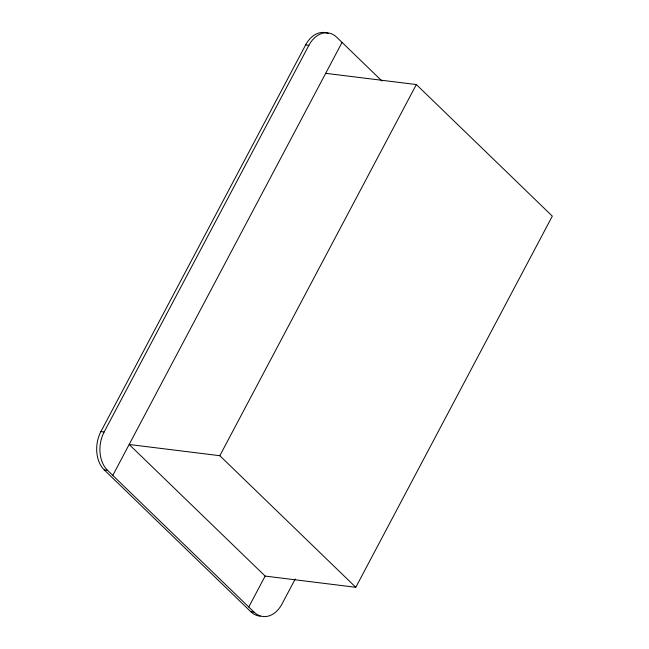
<?xml version="1.0" encoding="UTF-8"?>
<svg xmlns="http://www.w3.org/2000/svg" width="649" height="649" viewBox="0 0 649 649"><rect width="100%" height="100%" fill="white"/><g stroke="black" fill="none" stroke-linecap="round" stroke-linejoin="round"><path stroke-width="0.97" d="M260.249 616.152A27.826 19.778 -82.9 0 1 250.757 611.666L104.319 469.957A27.826 19.778 -82.9 0 1 100.911 431.577L305.622 44.951A27.826 19.778 -82.9 0 1 328.305 33.44M295.238 578.989L281.966 604.049A27.826 19.778 -82.9 0 1 253.994 612.064L107.556 470.355A27.826 19.778 -82.9 0 1 104.148 431.974L308.859 45.349A27.826 19.778 -82.9 0 1 336.831 37.334L382.058 81.101M112.788 475.417L342.064 42.396M219.824 455.712L416.342 84.548L552.323 216.133L355.798 587.296L265.141 576.077L129.167 444.492L219.824 455.712L355.798 587.296M248.77 607.002L265.141 576.077M305.622 44.951L308.859 45.349M325.684 73.329L416.342 84.548M100.911 431.577L104.148 431.974M104.319 469.957L107.556 470.355M250.757 611.666L253.994 612.064"/></g></svg>
